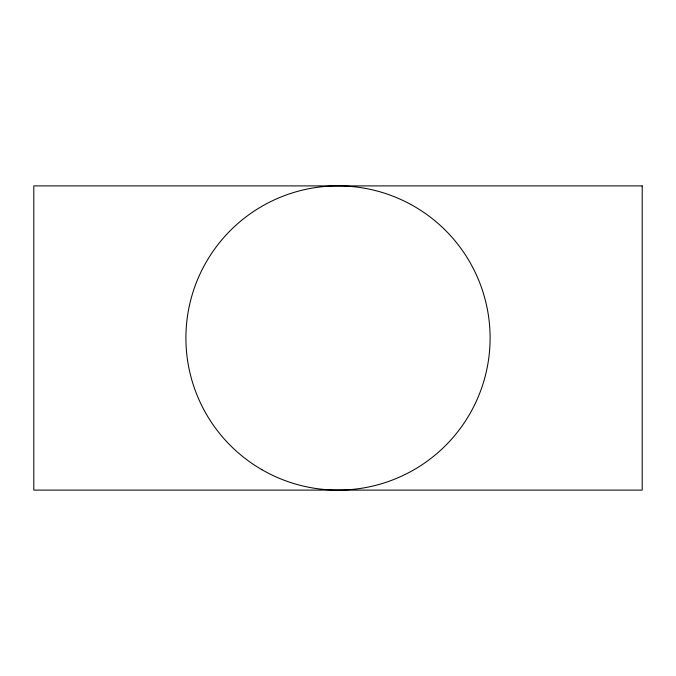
<?xml version="1.0" encoding="UTF-8"?>
<svg xmlns="http://www.w3.org/2000/svg" width="676" height="676" viewBox="0 0 676 676"><rect width="100%" height="100%" fill="white"/><g stroke="black" fill="none" stroke-linecap="round" stroke-linejoin="round"><path stroke-width="1.01" d="M642.2 185.9L33.8 185.9L33.8 490.1L642.2 490.1L642.2 185.9M261.95 469.719A152.1 152.1 0 0 0 490.1 338A152.1 152.1 0 0 0 261.95 206.281A152.1 152.1 0 0 0 261.95 469.719"/></g></svg>
